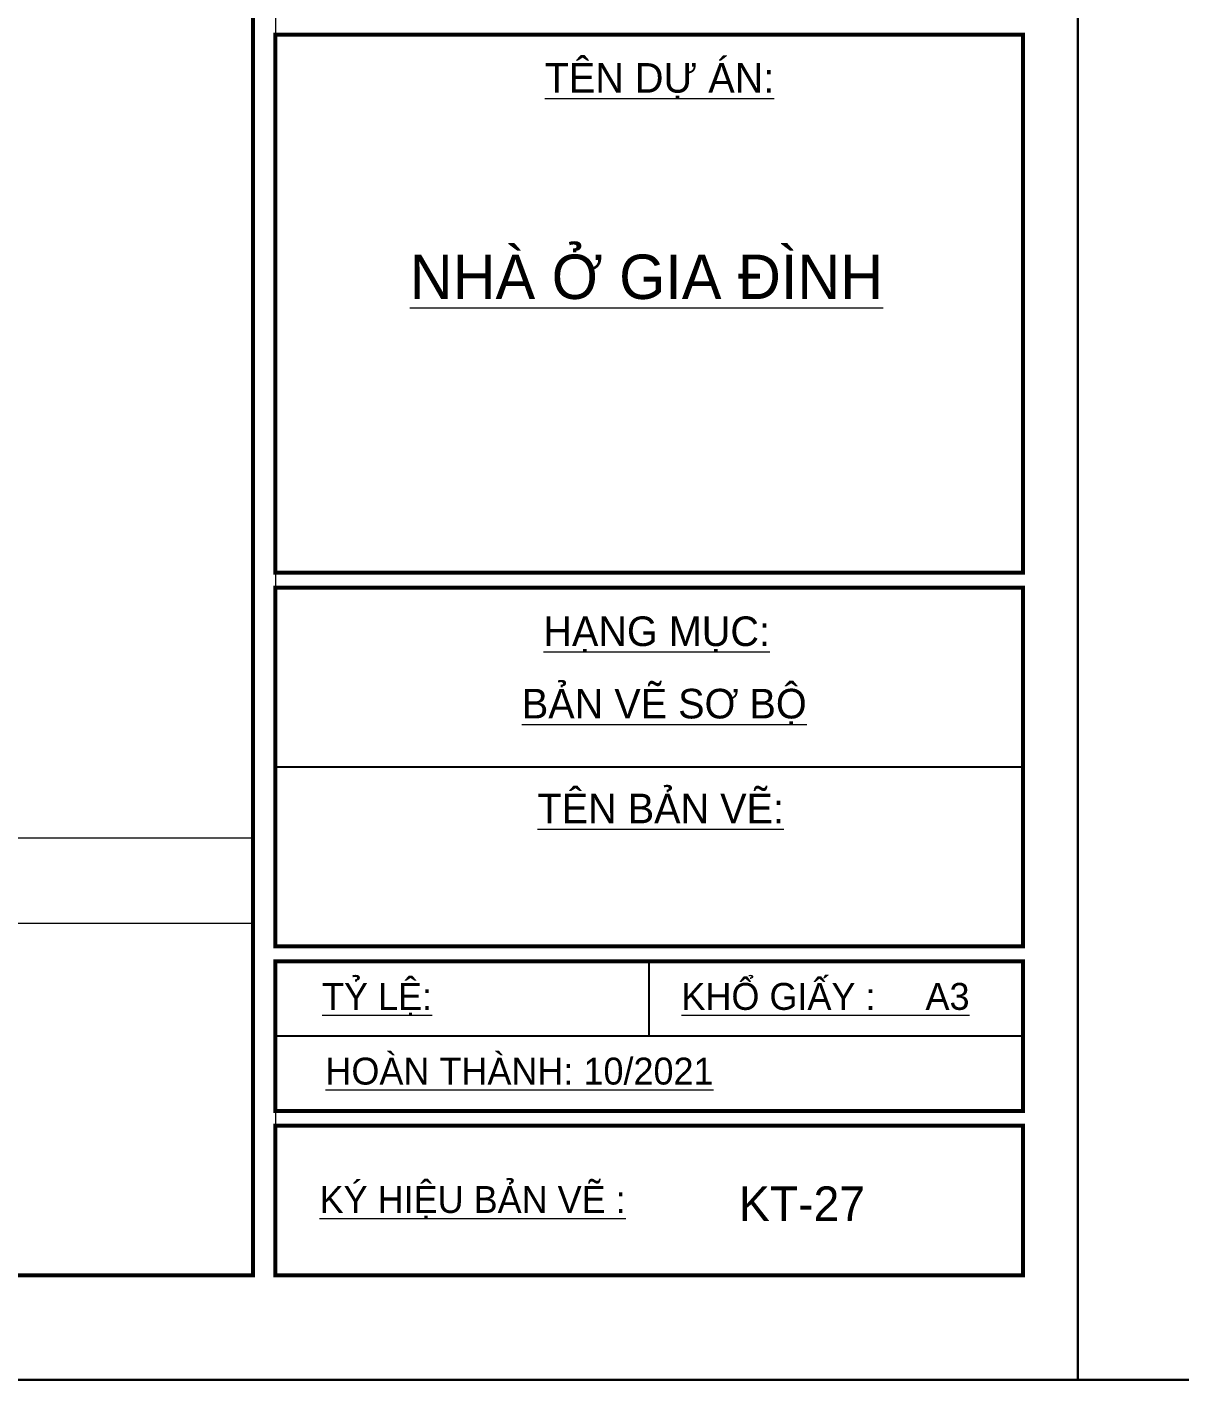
# Model space of a CAD drawing. Header units: millimetres. Extents: x 1336014 to 2939047, y -333549 to -60566.
# Drawn here: x 1433339 to 1435266, y -219540 to -217278 of the extents above; entities that cross this region are included whole.
import ezdxf
from ezdxf.enums import TextEntityAlignment as Align

# ---------------------------------------------------------------- set-up
doc = ezdxf.new("R2010")
doc.units = ezdxf.units.MM
doc.header["$MEASUREMENT"] = 0
doc.linetypes.add('$1$HIDDEN', pattern=[0.375, 0.25, -0.125])
for name, color, linetype, lineweight in [('05.Text', 253, 'Continuous', 18), ('10.Text', 254, 'Continuous', 18), ('11.Khung bo', 32, 'Continuous', 50), ('12.Khung', 36, 'Continuous', 25), ('Thay', 253, 'Continuous', 9)]:
    doc.layers.add(name, color=color, linetype=linetype, lineweight=lineweight)
doc.layers.add('Tpl_Bound', color=1, linetype='Continuous', plot=False)
doc.styles.add('VnAvantH', font='')
doc.styles.get('VnAvantH').set_extended_font_data('.VnAvantH')

# ---------------------------------------------------------------- blocks, each defined once
blk = doc.blocks.new('100')
at = {"layer": '11.Khung bo', "const_width": 26.7}
for points in [[(1860913, -945239.8), (1860913, -916940.1), (1896062.6, -916940.1), (1896062.6, -945239.8)], [(1860913, -945239.8), (1860913, -916940.1), (1896062.6, -916940.1), (1896062.6, -945239.8)], [(1860913, -945239.8), (1860913, -916940.1), (1896062.6, -916940.1), (1896062.6, -945239.8)], [(1896212.6, -940539.9), (1901212.6, -940539.9), (1901212.6, -936939.9), (1896212.6, -936939.9)], [(1896212.6, -940539.9), (1901212.6, -940539.9), (1901212.6, -936939.9), (1896212.6, -936939.9)], [(1896212.6, -940539.9), (1901212.6, -940539.9), (1901212.6, -936939.9), (1896212.6, -936939.9)], [(1896212.6, -943039.8), (1901212.6, -943039.8), (1901212.6, -940639.9), (1896212.6, -940639.9)], [(1896212.6, -943039.8), (1901212.6, -943039.8), (1901212.6, -940639.9), (1896212.6, -940639.9)], [(1896212.6, -943039.8), (1901212.6, -943039.8), (1901212.6, -940639.9), (1896212.6, -940639.9)], [(1896212.6, -944139.8), (1901212.6, -944139.8), (1901212.6, -943139.8), (1896212.6, -943139.8)], [(1896212.6, -944139.8), (1901212.6, -944139.8), (1901212.6, -943139.8), (1896212.6, -943139.8)], [(1896212.6, -944139.8), (1901212.6, -944139.8), (1901212.6, -943139.8), (1896212.6, -943139.8)], [(1896212.6, -945239.8), (1901212.6, -945239.8), (1901212.6, -944239.8), (1896212.6, -944239.8)], [(1896212.6, -945239.8), (1901212.6, -945239.8), (1901212.6, -944239.8), (1896212.6, -944239.8)], [(1896212.6, -945239.8), (1901212.6, -945239.8), (1901212.6, -944239.8), (1896212.6, -944239.8)]]:
    blk.add_lwpolyline(points, close=True, dxfattribs=at)
at = {"layer": '12.Khung'}
for p, q in [((1901212.6, -941839.8), (1896212.6, -941839.8)), ((1901212.6, -941839.8), (1896212.6, -941839.8)), ((1901212.6, -941839.8), (1896212.6, -941839.8)), ((1898712.6, -943639.8), (1898712.6, -943139.8)), ((1898712.6, -943639.8), (1898712.6, -943139.8)), ((1898712.6, -943639.8), (1898712.6, -943139.8)), ((1901212.6, -943639.8), (1896212.6, -943639.8)), ((1901212.6, -943639.8), (1896212.6, -943639.8)), ((1901212.6, -943639.8), (1896212.6, -943639.8))]:
    blk.add_line(p, q, dxfattribs=at)
blk.add_lwpolyline([(1901579.2, -945939.8), (1901579.2, -916240.1), (1859579.6, -916240.1), (1859579.6, -945939.8)], close=True, dxfattribs=at)
blk.add_lwpolyline([(1901579.2, -945939.8), (1901579.2, -916240.1), (1859579.6, -916240.1), (1859579.6, -945939.8)], close=True, dxfattribs=at)
blk.add_lwpolyline([(1901579.2, -945939.8), (1901579.2, -916240.1), (1859579.6, -916240.1), (1859579.6, -945939.8)], close=True, dxfattribs=at)
at = {"layer": '05.Text', "style": 'VnAvantH'}
for s, height, p in [('%%Utªn Dù ¸N:', 197.998, (1898013.5, -937328.6)), ('%%Unhµ ë gia ®×nh', 296.997, (1897111.5, -938708.8)), ('%%Uh¹ng môc:', 197.998, (1898004.7, -941030.4)), ('%%Uh¹ng môc:', 197.998, (1898004.7, -941030.4)), ('%%Uh¹ng môc:', 197.998, (1898004.7, -941030.4)), ('%%Ub¶n vÏ s¬ bé', 197.998, (1897861, -941514.7)), ('%%Ub¶n vÏ s¬ bé', 197.998, (1897861, -941514.7)), ('%%Ub¶n vÏ s¬ bé', 197.998, (1897861, -941514.7)), ('%%Utªn b¶n vÏ:', 197.998, (1897965.6, -942216.1)), ('%%Utªn b¶n vÏ:', 197.998, (1897965.6, -942216.1)), ('%%Utªn b¶n vÏ:', 197.998, (1897965.6, -942216.1)), ('%%Utû lÖ:', 180, (1896524.8, -943464.1)), ('%%UKHæ GIÊY :     A3', 179.998, (1898927.8, -943464.1)), ('%%Uhoµn thµnh: 10/2021', 179.998, (1896547.5, -943963.8)), ('%%Uký hiÖu b¶n vÏ :', 179.998, (1896508.5, -944822.8))]:
    blk.add_text(s, height=height, dxfattribs=at).set_placement(p)

msp = doc.modelspace()

# ---------------------------------------------------------------- linework, layer by layer
at = {"layer": '05.Text', "color": 6, "linetype": '$1$HIDDEN', "ltscale": 500}
msp.add_line((1433754.5, -212290.5), (1433754.5, -219365.4), dxfattribs=at)
at = {"layer": 'Thay'}
msp.add_line((1433717, -218777.1), (1432136.9, -218777.1), dxfattribs=at)
msp.add_lwpolyline([(1430246.3, -218633.8), (1433717, -218633.8), (1433717, -219365.4), (1430246.3, -219365.4)], close=True, dxfattribs=at)
at = {"layer": 'Tpl_Bound', "color": 1}
for points in [[(1424596.2, -219540.4), (1424596.2, -212115.5), (1435096.1, -212115.5), (1435096.1, -219540.4)], [(1435096.1, -219540.4), (1435096.1, -212115.5), (1445596, -212115.5), (1445596, -219540.4)]]:
    msp.add_lwpolyline(points, close=True, dxfattribs=at)

# ---------------------------------------------------------------- block references
at = {"layer": '05.Text', "xscale": 0.25, "yscale": 0.25, "zscale": 0.25}
for p in [(959701.3, 16944.5), (970201.2, 16944.5)]:
    msp.add_blockref('100', p, dxfattribs=at)

# ---------------------------------------------------------------- texts
at = {"layer": '10.Text', "ltscale": 0.1, "style": 'VnAvantH'}
msp.add_text('KT-27', height=57.91, dxfattribs=at).set_placement((1434740.2, -219274.7), align=Align.RIGHT)

doc.saveas('drawing.dxf')
